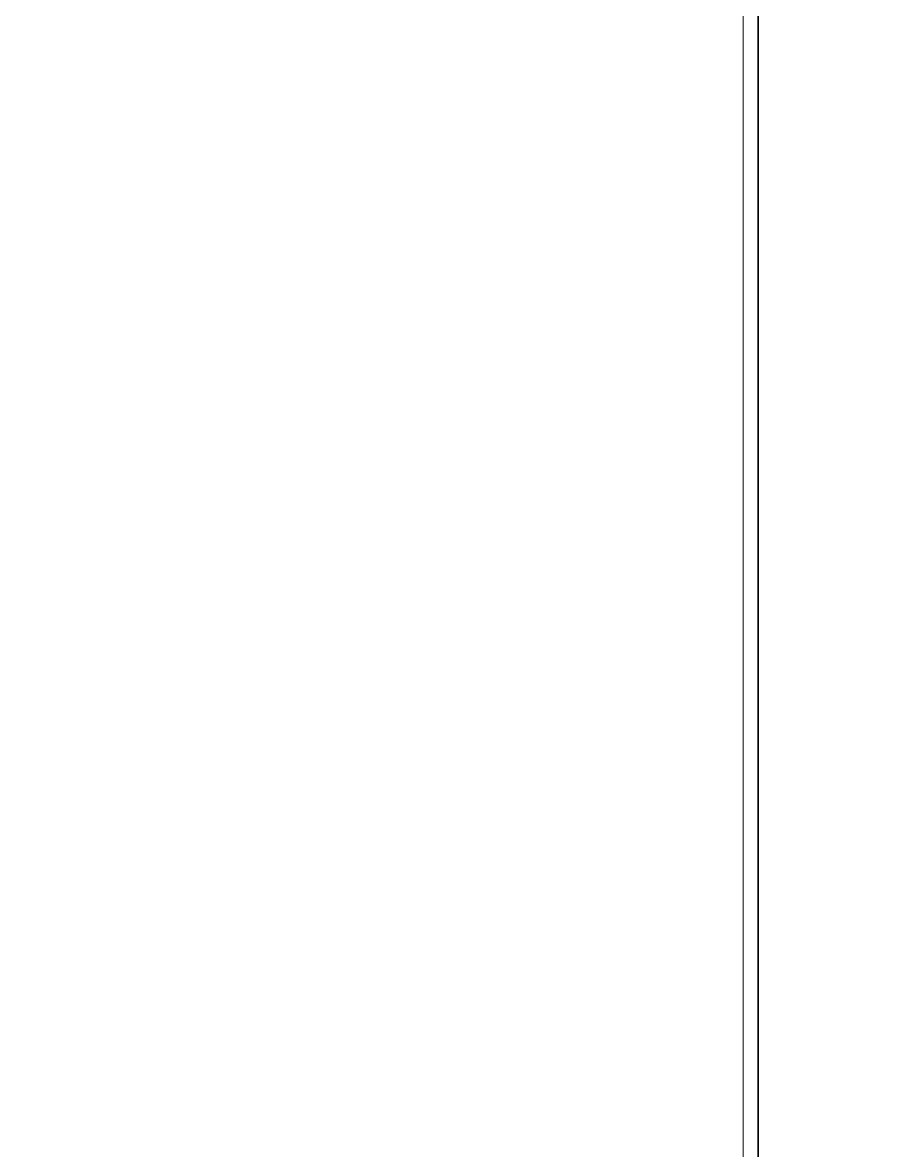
# Paper-space layout 'Blatt1' of a CAD drawing. Header units: millimetres. Extents: x 0 to 1189, y 0 to 841.
# Drawn here: x 1060.28 to 1095.31, y 496.22 to 542.26 of the extents above; entities that cross this region are included whole.
import ezdxf

# ---------------------------------------------------------------- set-up
doc = ezdxf.new("R2010")
doc.units = ezdxf.units.MM
doc.layers.add('BESCHRIFTUNG', color=5, linetype='Continuous')
doc.dimstyles.new('SLDDIMSTYLE0', dxfattribs={"dimtxt": 0.18, "dimasz": 0.7, "dimexe": 0, "dimexo": 0.0625, "dimgap": 0, "dimtad": 0, "dimtih": 1, "dimtoh": 1, "dimdec": 0, "dimrnd": 1e-09, "dimzin": 0, "dimdsep": 46, "dimtxsty": 'Standard', "dimblk1": 'DOT', "dimblk2": 'DOT', "dimsah": 1, "dimcen": 0.09, "dimadec": 0, "dimazin": 0, "dimtfac": 0.7, "dimtdec": 0, "dimtofl": 0, "dimtmove": 0, "dimatfit": 3, "dimldrblk": 'DOT', "dimfxl": 1, "dimfrac": 2, "dimtolj": 1, "dimtzin": 0, "dimarcsym": 0})

# ---------------------------------------------------------------- blocks, each defined once
blk = doc.blocks.new('_Dot')
at = {"color": 0, "linetype": 'ByBlock', "lineweight": -2}
blk.add_line((-0.5, 0), (-1, 0), dxfattribs=at)
at = {"color": 0, "linetype": 'ByBlock', "const_width": 0.5}
blk.add_lwpolyline([(-0.25, 0, 1), (0.25, 0, 1)], format="xyb", close=True, dxfattribs=at)

psp = doc.layouts.new('Blatt1')

# ---------------------------------------------------------------- linework, layer by layer
at = {"color": 7, "linetype": 'Continuous', "lineweight": 35}
psp.add_line((1090.318, 354.463), (1090.318, 633.556), dxfattribs=at)
at = {"color": 8, "linetype": 'Continuous', "lineweight": 18}
psp.add_line((1089.704, 354.013), (1089.704, 633.107), dxfattribs=at)

# ---------------------------------------------------------------- leaders
at = {"layer": 'BESCHRIFTUNG'}
psp.add_leader([(980.222, 579.461), (1130.013, 538.592)], dimstyle='SLDDIMSTYLE0', dxfattribs=at)

doc.saveas('drawing.dxf')
